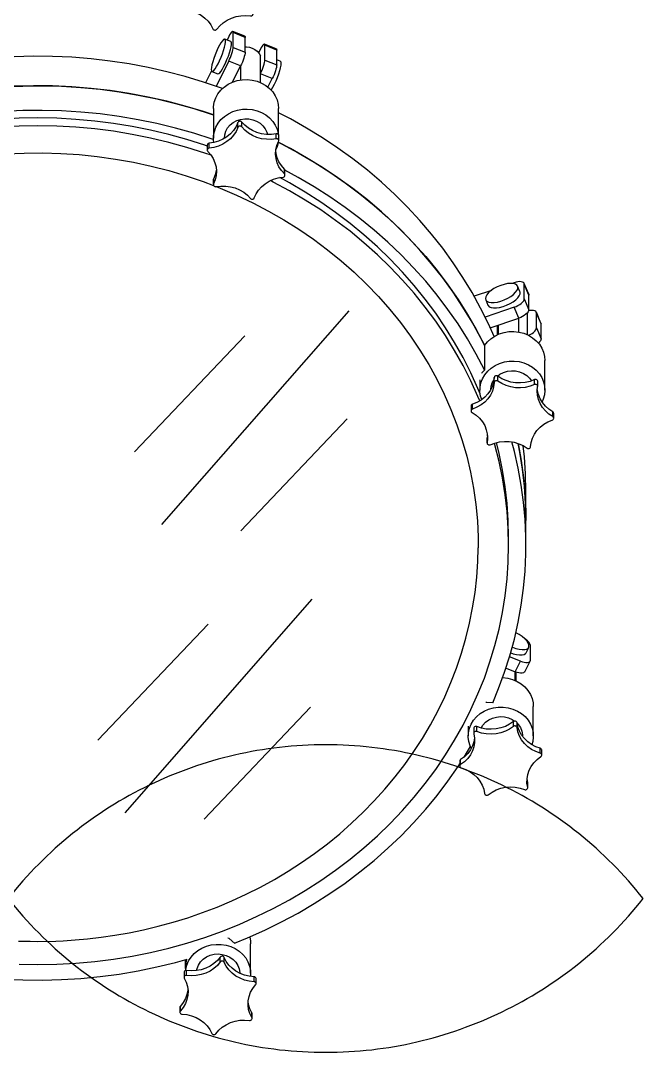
# Model space of a CAD drawing. Extents: x 1175813 to 1223918, y -298815 to -264839.
# Drawn here: x 1209312 to 1209671, y -281022 to -280427 of the extents above; entities that cross this region are included whole.
import ezdxf

# ---------------------------------------------------------------- set-up
doc = ezdxf.new("R2010")
doc.units = 0
doc.linetypes.add('GEN7', pattern=[13.75, 9.75, -1.5, 1, -1.5])
for name, color, linetype in [('7', 4, 'GEN7'), ('图层1', 1, 'Continuous'), ('图层4', 3, 'Continuous')]:
    doc.layers.add(name, color=color, linetype=linetype)

# ---------------------------------------------------------------- blocks, each defined once
blk = doc.blocks.new('#HGCAD~PID~SB~008')
at = {"color": 7}
for centre, start, end in [((3.269, 0.019), 38.3244, 141.6756), ((3.269, 5.188), 218.3244, 321.6756)]:
    blk.add_arc(centre, 4.167, start, end, dxfattribs=at)
blk = doc.blocks.new('400俯视图')
at = {"color": 7, "linetype": 'Continuous'}
for p, q in [((131.68, 237.22), (126.21, 239.41)), ((126.4, 232.02), (126.4, 238.83)), ((131.87, 236.64), (126.4, 238.83)), ((125.27, 234.73), (122.54, 235.82)), ((124.35, 237.04), (123.53, 235.42)), ((131.87, 229.83), (131.87, 236.64)), ((146.27, 231.37), (140.8, 233.56)), ((126.4, 232.02), (131.87, 229.83)), ((138.94, 231.19), (138.1, 229.53)), ((140.99, 226.17), (140.99, 232.98)), ((146.46, 230.79), (140.99, 232.98)), ((146.46, 223.98), (146.46, 230.79)), ((124.35, 225.69), (118.49, 214.09)), ((129.82, 223.49), (124.35, 225.69)), ((138.9, 215.85), (138.9, 228.16)), ((140.99, 226.17), (146.46, 223.98)), ((148.07, 225.59), (146.46, 226.23)), ((116.37, 221.23), (113.6, 215.74)), ((116.58, 220.97), (119.32, 219.87)), ((126.01, 215.96), (129.82, 223.49)), ((129.78, 223.41), (129.78, 217)), ((138.94, 219.84), (138.9, 219.76)), ((144.41, 217.65), (138.94, 219.84)), ((142.43, 213.72), (144.41, 217.65)), ((117.33, 203.83), (117.33, 190.21)), ((147.33, 191.68), (147.33, 203.83)), ((128.53, 195.1), (128.53, 197.37)), ((130.3, 195.34), (130.3, 197.61)), ((146.21, 189.91), (146.21, 192.18)), ((147.42, 189.04), (147.42, 191.31)), ((114.39, 186.92), (114.39, 184.65)), ((115.29, 185.54), (115.29, 187.81)), ((122.33, 190.21), (122.33, 190.05)), ((117.32, 169.06), (117.32, 171.33)), ((150, 173.67), (150, 175.94)), ((150.26, 173.08), (150.26, 175.35)), ((117.24, 170.96), (117.24, 168.69)), ((245.43, 120), (237.49, 117.31)), ((255.9, 123.54), (254.88, 123.2)), ((258.58, 119.42), (257.52, 121.92)), ((262.63, 118.23), (260.5, 123.23)), ((260.57, 116.04), (260.57, 122.85)), ((262.7, 117.85), (260.57, 122.85)), ((242.8, 115.65), (243.86, 113.15)), ((260.57, 116.04), (262.7, 111.04)), ((262.63, 118.23), (262.7, 117.85)), ((262.7, 111.04), (262.7, 117.85)), ((255.9, 112.19), (242.56, 107.68)), ((258.03, 107.19), (255.9, 112.19)), ((262.13, 99.49), (262.13, 109.76)), ((268.3, 104.9), (266.17, 109.9)), ((266.25, 102.71), (266.25, 109.52)), ((268.38, 104.52), (266.25, 109.52)), ((244.89, 102.75), (258.03, 107.19)), ((257.93, 107.16), (257.93, 100.8)), ((268.3, 104.9), (268.38, 104.52)), ((248.13, 103.84), (248.13, 99.49)), ((248.77, 99.78), (248.77, 104.06)), ((266.25, 102.71), (268.38, 97.71)), ((268.38, 97.71), (268.38, 104.52)), ((242.25, 94.53), (242.25, 83.18)), ((270.13, 74.05), (270.13, 87.67)), ((240.13, 78.73), (240.13, 74.05)), ((246.75, 77.51), (246.75, 79.78)), ((248.38, 78.15), (248.38, 80.42)), ((265.32, 76.57), (265.32, 78.84)), ((266.78, 75.78), (266.78, 78.05)), ((236.09, 66.66), (236.09, 64.39)), ((236.73, 65.22), (236.73, 67.49)), ((273.7, 61.77), (273.7, 64.04)), ((274.16, 61.02), (274.16, 63.29)), ((243.63, 53.13), (243.48, 52.04)), ((243.48, 52.04), (243.47, 51.9)), ((243.47, 51.9), (243.47, 49.63)), ((243.48, 49.77), (243.48, 52.04)), ((261.36, 13.83), (261.36, 27.45)), ((261.36, 2.48), (261.36, 13.83)), ((253.36, 2.48), (253.36, 6.11)), ((261.43, -47.05), (262.66, -44.61)), ((263.4, -50.5), (263.4, -43.7)), ((258.84, -50.95), (253.83, -48.94)), ((256.38, -55.82), (258.84, -50.95)), ((260.85, -55.81), (263.31, -50.93)), ((252.2, -54.15), (256.38, -55.82)), ((256.29, -55.79), (256.29, -59.79)), ((256.77, -60.01), (256.77, -55.97)), ((256.84, -56.7), (256.77, -56.27)), ((256.84, -60.04), (256.84, -56.7)), ((246.11, -70.07), (246.11, -70.22)), ((264.77, -85.45), (264.77, -71.83)), ((255.59, -81.05), (255.59, -78.78)), ((257.26, -81.62), (257.26, -79.35)), ((234.77, -80.94), (234.77, -85.45)), ((237.35, -81.98), (237.35, -84.24)), ((238.76, -83.43), (238.76, -81.16)), ((259.77, -85.61), (259.77, -85.45)), ((267.99, -93.42), (267.99, -91.15)), ((268.68, -94.27), (268.68, -92)), ((230.86, -97.06), (230.86, -99.33)), ((231.27, -98.61), (231.27, -96.34)), ((262.17, -106.9), (261.86, -105.09)), ((262.17, -109.17), (262.17, -106.9)), ((262.19, -107.09), (262.17, -106.9)), ((262.19, -109.36), (262.19, -107.09)), ((127.1, -180.97), (127.1, -181.12)), ((134.4, -194.86), (134.4, -181.24)), ((104.4, -192.64), (104.4, -188.61)), ((120.45, -189.66), (120.45, -187.39)), ((122.23, -189.83), (122.23, -187.56)), ((103.73, -194.45), (103.73, -196.72)), ((104.4, -192.57), (104.4, -193.61)), ((104.89, -195.84), (104.89, -193.57)), ((136.02, -198.75), (136.02, -196.48)), ((136.97, -199.64), (136.97, -197.37)), ((101.84, -210.52), (101.84, -212.79)), ((102.06, -212.23), (102.06, -209.96)), ((134.97, -215.3), (134.97, -213.03)), ((135.08, -215.71), (135.08, -213.44))]:
    blk.add_line(p, q, dxfattribs=at)
at = {"color": 7, "linetype": 'Continuous', "flags": 128}
for points in [[(126.4, 238.83), (126.36, 239.2), (126.24, 239.39), (126.05, 239.41), (125.8, 239.25), (125.49, 238.91), (125.13, 238.42), (124.75, 237.79), (124.35, 237.04)], [(122.82, 234.48), (122.82, 235.26), (122.67, 235.72), (122.36, 235.84), (121.93, 235.6), (121.39, 235.04), (120.76, 234.16), (120.08, 233.01), (119.37, 231.64), (118.67, 230.12), (118.01, 228.53), (117.43, 226.92), (116.94, 225.39), (116.58, 223.99), (116.35, 222.81), (116.28, 221.88), (116.36, 221.26), (116.59, 220.97), (116.96, 221.03), (117.45, 221.43), (118.04, 222.16), (118.7, 223.18), (119.4, 224.44), (120.11, 225.89), (120.79, 227.46), (121.41, 229.07), (121.95, 230.65), (122.38, 232.12), (122.67, 233.42), (122.82, 234.48)], [(119.32, 219.87), (119.32, 219.87), (119.69, 219.93), (120.18, 220.33), (120.77, 221.06), (121.43, 222.08), (122.13, 223.35), (122.84, 224.8), (123.52, 226.36), (124.15, 227.97), (124.69, 229.55), (125.12, 231.02), (125.41, 232.32), (125.56, 233.39)], [(125.56, 233.39), (125.56, 234.17), (125.4, 234.63), (125.27, 234.73)], [(131.68, 237.22), (131.71, 237.2), (131.83, 237), (131.87, 236.64)], [(140.99, 232.98), (140.95, 233.35), (140.83, 233.54), (140.64, 233.56), (140.39, 233.4), (140.08, 233.07), (139.72, 232.57), (139.34, 231.94), (138.94, 231.19)], [(124.35, 225.69), (124.75, 226.52), (125.13, 227.42), (125.49, 228.33), (125.8, 229.23), (126.05, 230.07), (126.24, 230.84), (126.36, 231.5), (126.4, 232.02)], [(131.87, 229.83), (131.83, 229.31), (131.71, 228.65), (131.52, 227.88), (131.27, 227.03), (130.96, 226.13), (130.6, 225.22), (130.22, 224.33), (129.82, 223.49)], [(131.87, 232.23), (132.5, 232.24), (133.88, 232.09), (135.2, 231.69), (136.4, 231.07), (137.45, 230.26), (138.29, 229.27), (138.9, 228.16)], [(146.27, 231.37), (146.31, 231.35), (146.42, 231.16), (146.46, 230.79)], [(121.45, 213.04), (120.99, 213.2), (112.69, 216.04), (104.28, 218.58), (95.75, 220.82), (87.13, 222.76), (78.44, 224.39), (69.67, 225.72), (60.86, 226.74), (52.01, 227.44), (43.13, 227.84), (34.24, 227.92), (25.36, 227.69), (16.49, 227.14), (7.66, 226.29), (-1.14, 225.12), (-9.87, 223.65), (-18.53, 221.87), (-27.1, 219.79), (-35.44, 217.45)], [(138.94, 219.84), (139.34, 220.68), (139.72, 221.57), (140.08, 222.48), (140.39, 223.38), (140.64, 224.23), (140.83, 225), (140.95, 225.65), (140.99, 226.17)], [(148.07, 225.59), (148.3, 225.3), (148.38, 224.68), (148.3, 223.75), (148.08, 222.56), (147.72, 221.17), (147.23, 219.64), (146.65, 218.03), (145.99, 216.43), (145.29, 214.92), (144.58, 213.55), (143.9, 212.4), (143.87, 212.37)], [(146.46, 223.98), (146.42, 223.46), (146.31, 222.8), (146.12, 222.04), (145.86, 221.19), (145.55, 220.29), (145.2, 219.38), (144.81, 218.48), (144.41, 217.65)], [(-31.69, 204.92), (-23.2, 207.16), (-14.58, 209.1), (-5.87, 210.75), (2.9, 212.08), (11.72, 213.1), (20.58, 213.81), (29.46, 214.21), (38.36, 214.3), (47.25, 214.07), (56.13, 213.53), (64.97, 212.68), (73.77, 211.52), (82.51, 210.04), (91.18, 208.27), (99.77, 206.18), (108.25, 203.8), (116.62, 201.12), (117.33, 200.88)], [(117.33, 200.88), (112.69, 202.42), (104.28, 204.96), (95.75, 207.2), (87.13, 209.14), (78.44, 210.77), (69.67, 212.1), (60.86, 213.12), (52.01, 213.82), (43.13, 214.22), (34.24, 214.3), (25.36, 214.07), (16.49, 213.53), (7.66, 212.67), (-1.14, 211.51), (-9.87, 210.03), (-18.53, 208.25), (-27.1, 206.17), (-31.69, 204.92)], [(117.33, 203.83), (117.36, 204.66), (117.68, 206.7), (118.35, 208.68), (119.35, 210.54), (120.66, 212.24), (122.25, 213.73), (124.08, 215), (126.11, 215.99), (128.28, 216.7), (130.55, 217.1), (132.87, 217.19), (135.17, 216.96), (137.4, 216.41), (139.51, 215.57), (141.45, 214.44), (143.17, 213.07), (144.64, 211.47), (145.81, 209.69), (146.66, 207.77), (147.17, 205.76), (147.33, 203.83)], [(117.35, 189.52), (116.62, 189.77), (108.25, 192.45), (99.77, 194.83), (91.18, 196.92), (82.51, 198.69), (73.77, 200.17), (64.97, 201.33), (56.13, 202.18), (47.25, 202.72), (38.36, 202.95), (29.46, 202.86), (20.58, 202.46), (11.72, 201.75), (2.9, 200.73), (-5.87, 199.4), (-14.58, 197.75), (-23.2, 195.81), (-31.73, 193.56), (-31.82, 193.53)], [(117.51, 188.15), (117.37, 189.18), (117.37, 191.23), (117.72, 193.25), (118.41, 195.2), (119.43, 197.04), (120.75, 198.71), (122.34, 200.18), (124.17, 201.43), (126.18, 202.4), (128.34, 203.1), (130.6, 203.49), (132.89, 203.57), (135.18, 203.34), (137.39, 202.79), (139.49, 201.96), (141.41, 200.85), (143.13, 199.49), (144.59, 197.91), (145.77, 196.15), (146.63, 194.25), (147.15, 192.26), (147.22, 191.85)], [(246.67, 98.71), (244.03, 104.61), (240.45, 111.85), (236.55, 118.97), (232.33, 125.94), (227.81, 132.76), (223, 139.42), (217.89, 145.9), (212.5, 152.19), (206.83, 158.29), (200.9, 164.19), (194.71, 169.87), (188.27, 175.34), (181.6, 180.57), (174.7, 185.56), (167.58, 190.3), (160.26, 194.79), (152.75, 199.02), (147.33, 201.85)], [(116.2, 182.27), (113.31, 183.27), (105.07, 185.88), (96.73, 188.2), (88.29, 190.21), (79.76, 191.92), (71.17, 193.33), (62.51, 194.42), (53.82, 195.2), (45.1, 195.67), (36.36, 195.83), (27.62, 195.67), (18.9, 195.2), (10.2, 194.42), (1.55, 193.33), (-7.05, 191.92), (-15.57, 190.21), (-24.02, 188.2), (-31.72, 186.07)], [(114.39, 186.53), (113.31, 186.9), (105.07, 189.51), (96.73, 191.83), (88.29, 193.84), (79.76, 195.55), (71.17, 196.96), (62.51, 198.05), (53.82, 198.84), (45.1, 199.31), (36.36, 199.46), (27.62, 199.31), (18.9, 198.84), (10.2, 198.05), (1.55, 196.96), (-7.05, 195.55), (-15.57, 193.84), (-24.02, 191.83), (-29.12, 190.45)], [(128.53, 197.37), (127.69, 195.5), (126.56, 193.77), (125.16, 192.2), (123.52, 190.83), (121.67, 189.68), (119.65, 188.78), (117.51, 188.15), (115.29, 187.81)], [(128.53, 195.1), (127.69, 193.23), (126.56, 191.5), (125.16, 189.93), (123.52, 188.56), (121.67, 187.41), (119.65, 186.51), (117.51, 185.88), (115.29, 185.54)], [(122.33, 190.21), (122.48, 191.76), (122.99, 193.39), (123.83, 194.91), (124.98, 196.26), (126.4, 197.39), (128.03, 198.26), (129.82, 198.84), (131.69, 199.1), (133.59, 199.05), (135.45, 198.68), (137.19, 198), (138.76, 197.04), (140.09, 195.83), (141.14, 194.42), (141.88, 192.86), (142.15, 191.88)], [(130.3, 197.61), (130.11, 197.79), (129.87, 197.92), (129.61, 197.98), (129.33, 197.97), (129.07, 197.9), (128.84, 197.77), (128.65, 197.59), (128.53, 197.37)], [(130.3, 195.34), (130.11, 195.52), (129.87, 195.65), (129.61, 195.71), (129.33, 195.7), (129.07, 195.63), (128.84, 195.5), (128.65, 195.32), (128.53, 195.1)], [(146.21, 192.18), (143.98, 191.89), (141.73, 191.9), (139.5, 192.2), (137.34, 192.78), (135.3, 193.63), (133.42, 194.74), (131.74, 196.08), (130.3, 197.61)], [(146.21, 189.91), (143.98, 189.62), (141.73, 189.63), (139.5, 189.93), (137.34, 190.51), (135.3, 191.36), (133.42, 192.47), (131.74, 193.81), (130.3, 195.34)], [(147.42, 191.31), (147.41, 191.42), (147.34, 191.66), (147.2, 191.87), (147, 192.03), (146.75, 192.15), (146.48, 192.2), (146.21, 192.18)], [(115.29, 187.81), (115.03, 187.75), (114.79, 187.63), (114.59, 187.45), (114.46, 187.24), (114.4, 187), (114.39, 186.92)], [(115.29, 185.54), (115.03, 185.48), (114.79, 185.36), (114.59, 185.18), (114.46, 184.97), (114.4, 184.73), (114.41, 184.49), (114.5, 184.25), (114.65, 184.05)], [(150, 173.67), (148.61, 175.25), (147.49, 177), (146.67, 178.86), (146.16, 180.82), (145.96, 182.82), (146.1, 184.82), (146.56, 186.79), (147.33, 188.67)], [(147.18, 188.31), (147.15, 188.18), (146.63, 186.19), (146.12, 184.96)], [(147.33, 188.67), (147.41, 188.91), (147.41, 189.15), (147.34, 189.39), (147.2, 189.6), (147, 189.76), (146.75, 189.88), (146.48, 189.93), (146.21, 189.91)], [(147.16, 188.31), (148.73, 187.52), (156.35, 183.42), (163.78, 179.06), (171.01, 174.45), (178.03, 169.58), (184.83, 164.47), (191.4, 159.12), (197.72, 153.54), (203.79, 147.75), (209.6, 141.75), (215.14, 135.55), (220.4, 129.15), (225.38, 122.58), (230.05, 115.84), (234.43, 108.94), (238.49, 101.88), (242.24, 94.7), (242.29, 94.59)], [(242.29, 94.59), (240.45, 98.23), (236.55, 105.35), (232.33, 112.32), (227.81, 119.14), (223, 125.8), (217.89, 132.28), (212.5, 138.57), (206.83, 144.67), (200.9, 150.57), (194.71, 156.25), (188.27, 161.72), (181.6, 166.95), (174.7, 171.94), (167.58, 176.68), (160.26, 181.17), (152.75, 185.4), (147.16, 188.31)], [(-47.71, 167.12), (-43.76, 168.67), (-35.93, 171.5), (-27.98, 174.03), (-19.91, 176.27), (-11.75, 178.2), (-3.5, 179.83), (4.81, 181.16), (13.18, 182.17), (21.59, 182.88), (30.02, 183.27), (38.47, 183.35), (46.91, 183.11), (55.34, 182.56), (63.73, 181.7), (72.07, 180.54), (80.35, 179.06), (88.56, 177.27), (96.67, 175.19), (104.68, 172.8), (112.58, 170.12), (117.31, 168.35)], [(114.65, 184.05), (116.04, 182.47), (117.16, 180.73), (117.99, 178.86), (118.5, 176.91), (118.69, 174.91), (118.56, 172.91), (118.1, 170.94), (117.32, 169.06)], [(150, 175.94), (148.61, 177.52), (147.49, 179.27), (146.67, 181.13), (146.16, 183.09), (146.02, 184.12)], [(117.32, 171.33), (117.25, 171.09), (117.24, 170.96)], [(118.64, 175.87), (118.56, 175.18), (118.1, 173.21), (117.32, 171.33)], [(136.12, 162.63), (136.96, 164.49), (138.1, 166.23), (139.5, 167.8), (141.14, 169.17), (142.99, 170.32), (145.01, 171.22), (147.14, 171.84), (149.36, 172.19)], [(240.26, 72.27), (239.26, 74.68), (235.99, 81.9), (232.41, 89), (228.5, 95.97), (224.29, 102.79), (219.76, 109.45), (214.95, 115.95), (209.84, 122.27), (204.45, 128.4), (198.78, 134.33), (192.86, 140.05), (186.68, 145.56), (180.26, 150.84), (173.6, 155.88), (166.72, 160.68), (159.63, 165.24), (152.34, 169.53), (147.86, 171.99)], [(149.36, 172.19), (149.63, 172.25), (149.87, 172.37), (150.06, 172.54), (150.2, 172.76), (150.26, 173), (150.25, 173.24), (150.16, 173.47), (150, 173.67)], [(150.26, 175.35), (150.25, 175.51), (150.16, 175.74), (150, 175.94)], [(242.25, 83.33), (242.24, 83.35), (238.49, 90.54), (234.43, 97.59), (230.05, 104.49), (225.38, 111.23), (220.4, 117.8), (215.14, 124.2), (209.6, 130.4), (203.79, 136.4), (197.72, 142.19), (191.4, 147.77), (184.83, 153.12), (178.03, 158.23), (171.01, 163.1), (163.78, 167.71), (156.35, 172.07), (150.26, 175.37)], [(117.32, 169.06), (117.25, 168.82), (117.24, 168.58), (117.32, 168.34), (117.46, 168.13), (117.66, 167.96), (117.91, 167.85), (118.17, 167.8), (118.45, 167.82)], [(118.45, 167.82), (120.68, 168.1), (122.93, 168.09), (125.16, 167.8), (127.31, 167.22), (129.35, 166.36), (131.23, 165.26), (132.91, 163.92), (134.36, 162.38)], [(118.6, 167.85), (120.34, 167.15), (127.95, 163.9), (135.41, 160.36), (142.69, 156.55), (149.8, 152.48), (156.7, 148.15), (163.4, 143.56), (169.87, 138.73), (176.12, 133.66), (182.12, 128.37), (187.87, 122.86), (193.36, 117.14), (198.58, 111.22), (203.52, 105.11), (208.16, 98.83), (212.51, 92.38), (216.56, 85.77), (220.29, 79.02), (223.7, 72.13), (226.79, 65.13), (229.55, 58.02), (231.98, 50.81), (234.06, 43.52), (235.81, 36.15), (237.21, 28.73), (238.26, 21.26), (238.96, 13.76), (239.31, 6.24), (239.35, 1.36)], [(240.09, 69.06), (239.26, 71.04), (235.99, 78.27), (232.41, 85.37), (228.5, 92.34), (224.29, 99.16), (219.76, 105.82), (214.95, 112.32), (209.84, 118.63), (204.45, 124.76), (198.78, 130.7), (192.86, 136.42), (186.68, 141.93), (180.26, 147.21), (173.6, 152.25), (166.72, 157.05), (159.63, 161.6), (152.34, 165.9), (144.86, 169.93), (143.54, 170.6)], [(134.36, 162.38), (134.55, 162.2), (134.79, 162.08), (135.05, 162.02), (135.33, 162.02), (135.59, 162.09), (135.82, 162.23), (136, 162.41), (136.12, 162.63)], [(260.57, 122.85), (260.48, 123.26), (260.22, 123.6), (259.78, 123.84), (259.2, 123.99), (258.49, 124.03), (257.69, 123.97), (256.81, 123.8), (255.9, 123.54)], [(257.6, 120.92), (257.59, 121.7), (257.23, 122.35), (256.55, 122.83), (255.57, 123.12), (254.33, 123.21), (252.9, 123.09), (251.34, 122.77), (249.72, 122.26), (248.13, 121.59), (246.63, 120.79), (245.29, 119.89), (244.18, 118.95), (243.36, 117.99), (242.85, 117.07), (242.68, 116.24), (242.86, 115.52), (243.38, 114.95), (244.22, 114.56), (245.34, 114.37), (246.68, 114.39), (248.19, 114.61), (249.78, 115.03), (251.4, 115.62), (252.96, 116.36), (254.38, 117.21), (255.61, 118.14), (256.58, 119.1), (257.26, 120.04), (257.6, 120.92)], [(258.66, 118.42), (258.65, 119.2), (258.58, 119.42)], [(243.86, 113.15), (243.92, 113.02), (244.45, 112.45), (245.29, 112.07), (246.4, 111.88), (247.75, 111.89), (249.25, 112.11), (250.85, 112.53), (252.46, 113.12), (254.02, 113.86), (255.45, 114.71), (256.67, 115.64), (257.65, 116.6), (258.32, 117.54), (258.66, 118.42)], [(255.9, 112.19), (256.81, 112.54), (257.69, 112.97), (258.49, 113.45), (259.2, 113.97), (259.78, 114.51), (260.22, 115.05), (260.48, 115.57), (260.57, 116.04)], [(262.7, 111.04), (262.61, 110.57), (262.34, 110.05), (261.91, 109.51), (261.33, 108.97), (260.62, 108.45), (259.81, 107.97), (258.94, 107.54), (258.03, 107.19)], [(266.25, 109.52), (266.16, 109.93), (265.89, 110.27), (265.46, 110.52), (264.88, 110.66), (264.17, 110.71), (263.36, 110.64), (262.58, 110.5)], [(242.25, 94.53), (243.59, 96.21), (245.2, 97.69), (247.05, 98.93), (249.09, 99.91), (251.27, 100.59), (253.55, 100.96), (255.86, 101.02), (258.16, 100.76), (260.38, 100.19), (262.48, 99.32), (264.4, 98.18), (266.11, 96.78), (267.55, 95.16), (268.69, 93.37), (269.52, 91.45), (270, 89.43), (270.13, 87.67)], [(262.6, 99.26), (263.36, 99.64), (264.17, 100.12), (264.88, 100.64), (265.46, 101.18), (265.89, 101.72), (266.16, 102.24), (266.25, 102.71)], [(268.38, 97.71), (268.29, 97.24), (268.02, 96.72), (267.59, 96.19), (267.1, 95.72)], [(240.96, 69.65), (240.46, 71.25), (240.15, 73.28), (240.19, 75.32), (240.59, 77.34), (241.32, 79.28), (242.38, 81.09), (243.73, 82.75), (245.36, 84.19), (247.21, 85.4), (249.24, 86.35), (251.42, 87), (253.68, 87.36), (255.98, 87.4), (258.25, 87.12), (260.46, 86.55), (262.53, 85.67), (264.44, 84.53), (266.12, 83.14), (267.55, 81.54), (268.69, 79.76), (269.51, 77.85), (269.99, 75.85), (270.12, 73.81), (269.91, 71.77), (269.34, 69.79), (268.79, 68.55)], [(242.25, 83.18), (241.01, 81.95), (240.84, 81.71)], [(248.24, 80.51), (249.39, 81.35), (251.04, 82.19), (252.85, 82.73), (254.73, 82.96), (256.63, 82.86), (258.47, 82.45), (260.19, 81.73), (261.73, 80.74), (263.04, 79.5), (263.93, 78.28)], [(246.75, 79.78), (246.48, 77.78), (245.88, 75.85), (244.99, 74.01), (243.8, 72.3), (242.35, 70.77), (240.66, 69.44), (238.78, 68.34), (236.73, 67.49)], [(246.75, 77.51), (246.48, 75.51), (245.88, 73.58), (244.99, 71.74), (243.8, 70.03), (242.35, 68.5), (240.66, 67.17), (238.78, 66.07), (236.73, 65.22)], [(245.13, 74.26), (245.32, 75.81), (245.87, 77.43), (246.65, 78.78)], [(248.38, 80.42), (248.14, 80.55), (247.88, 80.62), (247.6, 80.62), (247.34, 80.55), (247.1, 80.42), (246.92, 80.24), (246.8, 80.02), (246.75, 79.78)], [(248.38, 78.15), (248.14, 78.28), (247.88, 78.35), (247.6, 78.35), (247.34, 78.28), (247.1, 78.15), (246.92, 77.97), (246.8, 77.75), (246.75, 77.51)], [(265.32, 78.84), (263.25, 78.05), (261.08, 77.54), (258.84, 77.32), (256.59, 77.38), (254.37, 77.73), (252.23, 78.37), (250.22, 79.27), (248.38, 80.42)], [(265.32, 76.57), (263.25, 75.78), (261.08, 75.27), (258.84, 75.05), (256.59, 75.11), (254.37, 75.46), (252.23, 76.1), (250.22, 77), (248.38, 78.15)], [(266.78, 78.05), (266.78, 78.15), (266.71, 78.39), (266.57, 78.6), (266.37, 78.77), (266.13, 78.89), (265.86, 78.94), (265.58, 78.92), (265.32, 78.84)], [(266.77, 75.64), (266.78, 75.88), (266.71, 76.12), (266.57, 76.33), (266.37, 76.5), (266.13, 76.62), (265.86, 76.67), (265.58, 76.65), (265.32, 76.57)], [(273.7, 61.77), (271.9, 62.97), (270.32, 64.4), (268.98, 66.01), (267.91, 67.78), (267.15, 69.67), (266.7, 71.63), (266.57, 73.64), (266.77, 75.64)], [(273.7, 64.04), (271.9, 65.24), (270.32, 66.67), (268.98, 68.28), (267.91, 70.05), (267.15, 71.94), (266.7, 73.9), (266.62, 74.55)], [(236.73, 67.49), (236.49, 67.37), (236.3, 67.2), (236.16, 66.99), (236.09, 66.75), (236.09, 66.66)], [(236.73, 65.22), (236.49, 65.1), (236.3, 64.93), (236.16, 64.72), (236.09, 64.48), (236.1, 64.24), (236.19, 64), (236.34, 63.8), (236.55, 63.64)], [(236.55, 63.64), (238.35, 62.43), (239.94, 61.01), (241.27, 59.4), (242.34, 57.63), (243.1, 55.74), (243.55, 53.77), (243.68, 51.77), (243.48, 49.77)], [(274.16, 63.29), (274.15, 63.44), (274.07, 63.67), (273.91, 63.88), (273.7, 64.04)], [(263.51, 47.9), (263.78, 49.89), (264.37, 51.83), (265.27, 53.67), (266.45, 55.37), (267.91, 56.91), (269.59, 58.24), (271.48, 59.34), (273.52, 60.19)], [(273.52, 60.19), (273.76, 60.3), (273.96, 60.47), (274.09, 60.69), (274.16, 60.93), (274.15, 61.17), (274.07, 61.4), (273.91, 61.61), (273.7, 61.77)], [(27.62, -190.71), (36.36, -190.87), (45.1, -190.71), (53.82, -190.24), (62.51, -189.46), (71.17, -188.36), (79.76, -186.96), (88.29, -185.25), (96.73, -183.23), (105.07, -180.92), (113.31, -178.3), (121.41, -175.39), (129.38, -172.2), (137.2, -168.72), (144.86, -164.96), (152.34, -160.93), (159.63, -156.64), (166.72, -152.09), (173.6, -147.29), (180.26, -142.24), (186.68, -136.96), (192.86, -131.46), (198.78, -125.73), (204.45, -119.8), (209.84, -113.67), (214.95, -107.35), (219.76, -100.86), (224.29, -94.19), (228.5, -87.37), (232.41, -80.41), (235.99, -73.3), (239.26, -66.08), (242.19, -58.75), (244.79, -51.31), (247.05, -43.79), (248.97, -36.19), (250.55, -28.53), (251.78, -20.82), (252.65, -13.08), (253.18, -5.3), (253.36, 2.48), (253.18, 10.27), (252.65, 18.04), (251.78, 25.79), (250.55, 33.5), (248.97, 41.16), (247.05, 48.75), (246.82, 49.57)], [(243.48, 49.77), (243.48, 49.52), (243.54, 49.29), (243.68, 49.08), (243.88, 48.91), (244.12, 48.79), (244.39, 48.74), (244.67, 48.75), (244.93, 48.83)], [(244.93, 48.83), (247, 49.62), (249.18, 50.13), (251.41, 50.36), (253.67, 50.3), (255.88, 49.94), (258.02, 49.31), (260.03, 48.4), (261.87, 47.25)], [(246.04, -70.23), (248.77, -63.64), (251.54, -56.1), (253.97, -48.48), (256.06, -40.77), (257.81, -33), (259.21, -25.17), (260.26, -17.3), (260.96, -9.4), (261.31, -1.48), (261.31, 6.45), (260.96, 14.37), (260.26, 22.27), (259.21, 30.14), (257.81, 37.97), (256.06, 45.74), (254.91, 50.14)], [(253.36, 6.11), (253.18, 13.9), (252.65, 21.67), (251.78, 29.42), (250.55, 37.13), (248.97, 44.79), (247.74, 49.83)], [(257.79, 49.39), (257.81, 49.32), (259.21, 41.49), (260.26, 33.62), (260.96, 25.72), (261.31, 17.79), (261.36, 13.83)], [(261.36, 13.83), (261.18, 21.75), (260.66, 29.65), (259.78, 37.54), (258.55, 45.38), (257.79, 49.39)], [(261.36, 27.45), (261.18, 35.37), (260.66, 43.27), (260.13, 48.35)], [(261.87, 47.25), (262.11, 47.12), (262.37, 47.06), (262.65, 47.06), (262.91, 47.13), (263.15, 47.26), (263.33, 47.44), (263.46, 47.66), (263.51, 47.9)], [(27.32, -179.98), (32.78, -180.13), (36.36, -180.16)], [(36.36, -180.16), (44.65, -180.01), (47.99, -179.86), (53.54, -179.5), (59.28, -178.99), (65.43, -178.28), (71.83, -177.35), (78.4, -176.2), (85.1, -174.82), (91.86, -173.2), (98.67, -171.34), (105.49, -169.24), (112.29, -166.9), (119.06, -164.32), (125.77, -161.49), (132.41, -158.43), (138.95, -155.12), (145.39, -151.58), (151.7, -147.82), (157.88, -143.82), (163.91, -139.6), (169.81, -135.15), (175.5, -130.51), (181.01, -125.66), (186.33, -120.62), (191.44, -115.38), (196.34, -109.95), (201.01, -104.35), (205.46, -98.57), (209.66, -92.64), (213.61, -86.55), (217.31, -80.31), (220.74, -73.94), (223.9, -67.43), (226.78, -60.82), (229.36, -54.12), (231.67, -47.32), (233.68, -40.43), (235.39, -33.46), (236.8, -26.42), (237.91, -19.33), (238.7, -12.18), (239.19, -5), (239.33, 1.33)], [(262.77, -44.29), (262.76, -43.5), (262.42, -42.6), (261.75, -41.62), (260.79, -40.61), (259.58, -39.62), (258.19, -38.7), (256.74, -37.92)], [(263.4, -43.7), (263.32, -43.22), (263.06, -42.69), (262.64, -42.13), (262.07, -41.55), (261.38, -41), (260.73, -40.55)], [(254.36, -47.11), (255.49, -47.51), (257.01, -47.91), (258.4, -48.09), (259.6, -48.06), (260.55, -47.82), (261.21, -47.37), (261.43, -47.05)], [(255.1, -44.47), (255.15, -44.49), (256.73, -45.07), (258.24, -45.47), (259.63, -45.66), (260.83, -45.63), (261.78, -45.38), (262.44, -44.93), (262.77, -44.29)], [(258.84, -50.95), (259.73, -51.26), (260.59, -51.47), (261.38, -51.58), (262.07, -51.57), (262.64, -51.46), (263.06, -51.23), (263.32, -50.91), (263.4, -50.5)], [(260.85, -55.81), (260.6, -56.11), (260.17, -56.33), (259.61, -56.45), (258.92, -56.46), (258.13, -56.35), (257.27, -56.14), (256.38, -55.82)], [(250.7, -58.49), (250.7, -58.49), (252.99, -58.78), (255.21, -59.38), (257.3, -60.27), (259.2, -61.44), (260.89, -62.86), (262.3, -64.49), (263.42, -66.29), (264.22, -68.23), (264.67, -70.25), (264.77, -71.83)], [(246.11, -70.22), (243.37, -69.97), (242.92, -70.04)], [(235.31, -81.92), (236.08, -79.99), (237.18, -78.19), (238.57, -76.57), (240.22, -75.15), (242.1, -73.97), (244.16, -73.06), (246.34, -72.44), (248.61, -72.13), (250.91, -72.12), (253.18, -72.44), (255.37, -73.05), (257.43, -73.96), (259.31, -75.13), (260.96, -76.55), (262.36, -78.18), (263.46, -79.98), (264.23, -81.9), (264.67, -83.91), (264.76, -85.95), (264.5, -87.99), (264.08, -89.47)], [(255.59, -78.78), (253.82, -80.02), (251.87, -81.02), (249.77, -81.75), (247.58, -82.21), (245.33, -82.38), (243.09, -82.26), (240.88, -81.85), (238.76, -81.16)], [(240.65, -81.79), (241.54, -80.4), (242.76, -79.1), (244.23, -78.03), (245.91, -77.23), (247.72, -76.73), (249.61, -76.54), (251.51, -76.68), (253.34, -77.13), (255.04, -77.88), (256.11, -78.56)], [(257.26, -79.35), (257.2, -79.12), (257.06, -78.9), (256.87, -78.73), (256.63, -78.61), (256.36, -78.56), (256.08, -78.57), (255.82, -78.65), (255.59, -78.78)], [(257.26, -81.62), (257.2, -81.39), (257.06, -81.17), (256.87, -81), (256.63, -80.88), (256.36, -80.83), (256.08, -80.84), (255.82, -80.92), (255.59, -81.05)], [(267.99, -91.15), (265.9, -90.4), (263.95, -89.39), (262.19, -88.14), (260.65, -86.68), (259.36, -85.03), (258.36, -83.24), (257.65, -81.33), (257.26, -79.35)], [(257.29, -79.58), (257.82, -80.17), (258.8, -81.62), (259.45, -83.21), (259.75, -84.89), (259.77, -85.45)], [(237.38, -84.43), (237.69, -86.42), (237.69, -88.43), (237.35, -90.41), (236.7, -92.33), (235.74, -94.15), (234.5, -95.83), (233, -97.32), (231.27, -98.61)], [(236.19, -91.12), (235.66, -89.98), (235.05, -88), (234.78, -85.97), (234.87, -83.93), (235.31, -81.92)], [(238.76, -81.16), (238.5, -81.09), (238.23, -81.09), (237.96, -81.16), (237.72, -81.28), (237.54, -81.46), (237.41, -81.68), (237.36, -81.92), (237.35, -81.98)], [(238.76, -83.43), (238.5, -83.36), (238.23, -83.36), (237.96, -83.43), (237.72, -83.55), (237.54, -83.73), (237.41, -83.95), (237.36, -84.19), (237.38, -84.43)], [(255.59, -81.05), (253.82, -82.29), (251.87, -83.29), (249.77, -84.02), (247.58, -84.48), (245.33, -84.65), (243.09, -84.53), (240.88, -84.12), (238.76, -83.43)], [(267.99, -93.42), (265.9, -92.67), (263.95, -91.66), (262.19, -90.41), (260.65, -88.95), (259.36, -87.3), (258.36, -85.51), (257.65, -83.6), (257.26, -81.62)], [(237.68, -86.24), (237.35, -88.14), (236.7, -90.06), (235.74, -91.88), (234.5, -93.56), (233, -95.05), (231.27, -96.34)], [(232.86, -95.17), (234.43, -92.62), (235.8, -90.32)], [(262.17, -109.17), (261.85, -107.18), (261.86, -105.17), (262.19, -103.19), (262.84, -101.27), (263.8, -99.45), (265.04, -97.78), (266.54, -96.28), (268.27, -94.99)], [(268.68, -92), (268.67, -91.86), (268.59, -91.62), (268.44, -91.42), (268.24, -91.26), (267.99, -91.15)], [(268.27, -94.99), (268.47, -94.82), (268.61, -94.61), (268.68, -94.37), (268.67, -94.13), (268.59, -93.89), (268.44, -93.69), (268.24, -93.53), (267.99, -93.42)], [(126.93, -181.03), (132.98, -178.57), (140.94, -175.02), (148.73, -171.2), (156.35, -167.11), (163.78, -162.75), (171.01, -158.13), (178.03, -153.26), (184.83, -148.15), (191.4, -142.8), (197.72, -137.23), (203.79, -131.44), (209.6, -125.43), (215.14, -119.23), (220.4, -112.84), (225.38, -106.27), (230.05, -99.52), (230.86, -98.3)], [(231.27, -96.34), (231.08, -96.51), (230.94, -96.72), (230.87, -96.96), (230.86, -97.06)], [(231.27, -98.61), (231.08, -98.78), (230.94, -98.99), (230.87, -99.23), (230.87, -99.47), (230.95, -99.71), (231.1, -99.91), (231.31, -100.08), (231.55, -100.18)], [(231.55, -100.18), (233.64, -100.93), (235.59, -101.94), (237.35, -103.19), (238.89, -104.65), (240.18, -106.3), (241.19, -108.1), (241.89, -110), (242.28, -111.98)], [(243.95, -112.55), (245.72, -111.31), (247.68, -110.31), (249.77, -109.58), (251.97, -109.12), (254.21, -108.95), (256.46, -109.07), (258.66, -109.48), (260.78, -110.17)], [(260.78, -110.17), (261.04, -110.24), (261.32, -110.24), (261.58, -110.18), (261.82, -110.05), (262.01, -109.87), (262.13, -109.65), (262.19, -109.41), (262.17, -109.17)], [(242.28, -111.98), (242.35, -112.22), (242.48, -112.43), (242.68, -112.6), (242.92, -112.72), (243.19, -112.78), (243.46, -112.77), (243.72, -112.69), (243.95, -112.55)], [(127.1, -181.12), (124.46, -178.89), (123.97, -178.61)], [(133.99, -178.14), (134.32, -179.84), (134.4, -181.24)], [(-45.19, -184.36), (-40.16, -186.05), (-31.73, -188.59), (-23.2, -190.84), (-14.58, -192.79), (-5.87, -194.43), (2.9, -195.77), (11.72, -196.79), (20.58, -197.5), (29.46, -197.9), (38.36, -197.99), (47.25, -197.76), (56.13, -197.22), (64.97, -196.37), (73.77, -195.2), (82.51, -193.73), (91.18, -191.95), (99.77, -189.87), (105.1, -188.41)], [(104.47, -193.59), (104.54, -193.09), (105.01, -191.09), (105.83, -189.17), (106.97, -187.39), (108.39, -185.79), (110.07, -184.4), (111.98, -183.25)], [(111.98, -183.25), (114.05, -182.38), (116.26, -181.8), (118.53, -181.52), (120.83, -181.56), (123.09, -181.91), (125.27, -182.56), (127.31, -183.5), (129.16, -184.71), (130.78, -186.16), (132.14, -187.81), (133.2, -189.62), (133.94, -191.56), (134.33, -193.58), (134.38, -195.62), (134.31, -196.32)], [(104.8, -188.41), (104.45, -191.02), (104.4, -192.64)], [(120.45, -187.39), (119.1, -189), (117.5, -190.41), (115.69, -191.6), (113.7, -192.55), (111.59, -193.23), (109.38, -193.63), (107.13, -193.75), (104.89, -193.57)], [(120.45, -189.66), (119.1, -191.27), (117.5, -192.68), (115.69, -193.87), (113.7, -194.82), (111.59, -195.5), (109.38, -195.9), (107.13, -196.02), (104.89, -195.84)], [(109.5, -193.62), (109.7, -192.7), (110.34, -191.1), (111.3, -189.64), (112.56, -188.37)], [(112.56, -188.37), (114.06, -187.33), (115.76, -186.57), (117.59, -186.1), (119.48, -185.95), (121.37, -186.13), (123.19, -186.62), (124.88, -187.41), (126.36, -188.47), (127.59, -189.75), (128.53, -191.23), (129.14, -192.83), (129.39, -194.51), (129.4, -194.86)], [(122.23, -187.56), (122.1, -187.34), (121.9, -187.17), (121.66, -187.04), (121.4, -186.99), (121.12, -186.99), (120.86, -187.07), (120.63, -187.2), (120.45, -187.39)], [(122.23, -189.83), (122.1, -189.61), (121.9, -189.44), (121.66, -189.31), (121.4, -189.26), (121.12, -189.26), (120.86, -189.34), (120.63, -189.47), (120.45, -189.66)], [(136.02, -196.48), (133.78, -196.24), (131.61, -195.71), (129.54, -194.91), (127.63, -193.85), (125.91, -192.56), (124.41, -191.05), (123.18, -189.38), (122.23, -187.56)], [(136.02, -198.75), (133.78, -198.51), (131.61, -197.98), (129.54, -197.18), (127.63, -196.12), (125.91, -194.83), (124.41, -193.32), (123.18, -191.65), (122.23, -189.83)], [(104.89, -193.57), (104.61, -193.56), (104.35, -193.63), (104.11, -193.75), (103.92, -193.93), (103.79, -194.14), (103.73, -194.38), (103.73, -194.45)], [(103.84, -197.13), (104.72, -198.97), (105.3, -200.91), (105.55, -202.91), (105.48, -204.91), (105.08, -206.89), (104.37, -208.79), (103.36, -210.58), (102.06, -212.23)], [(104.89, -195.84), (104.61, -195.83), (104.35, -195.9), (104.11, -196.02), (103.92, -196.2), (103.79, -196.41), (103.73, -196.65), (103.75, -196.9), (103.84, -197.13)], [(136.97, -197.37), (136.96, -197.24), (136.88, -197), (136.74, -196.8), (136.53, -196.63), (136.29, -196.52), (136.02, -196.48)], [(136.74, -200.2), (136.89, -199.99), (136.96, -199.76), (136.96, -199.51), (136.88, -199.27), (136.74, -199.07), (136.53, -198.9), (136.29, -198.79), (136.02, -198.75)], [(105.51, -202.33), (105.48, -202.64), (105.08, -204.62), (104.37, -206.52), (103.36, -208.32), (102.06, -209.96)], [(134.97, -215.3), (134.08, -213.46), (133.51, -211.51), (133.25, -209.52), (133.33, -207.51), (133.72, -205.54), (134.44, -203.64), (135.45, -201.84), (136.74, -200.2)], [(134.97, -213.03), (134.08, -211.19), (133.51, -209.25), (133.29, -207.82)], [(102.06, -209.96), (101.92, -210.17), (101.84, -210.4), (101.84, -210.52)], [(102.06, -212.23), (101.92, -212.44), (101.84, -212.67), (101.85, -212.92), (101.92, -213.15), (102.07, -213.36), (102.27, -213.53), (102.52, -213.64), (102.79, -213.68)], [(102.79, -213.68), (105.02, -213.92), (107.2, -214.45), (109.26, -215.25), (111.18, -216.31), (112.9, -217.6), (114.39, -219.1), (115.63, -220.78), (116.58, -222.6)], [(135.08, -213.44), (135.06, -213.26), (134.97, -213.03)], [(118.35, -222.77), (119.7, -221.16), (121.3, -219.75), (123.11, -218.56), (125.1, -217.61), (127.22, -216.93), (129.43, -216.52), (131.67, -216.41), (133.92, -216.59)], [(133.92, -216.59), (134.19, -216.59), (134.46, -216.53), (134.7, -216.41), (134.89, -216.23), (135.02, -216.02), (135.08, -215.78), (135.06, -215.53), (134.97, -215.3)], [(116.58, -222.6), (116.71, -222.82), (116.9, -222.99), (117.14, -223.11), (117.41, -223.17), (117.68, -223.16), (117.94, -223.09), (118.17, -222.95), (118.35, -222.77)]]:
    blk.add_lwpolyline(points, dxfattribs=at)
blk = doc.blocks.new('rbnn400')
at = {"layer": '图层4'}
for p, q in [((7553.43, 1067.83), (7639.76, 1166.37)), ((7540.91, 1101.43), (7591.67, 1154.8)), ((7589.89, 1064.96), (7638.87, 1116.55)), ((7536.51, 934.88), (7622.84, 1033.42)), ((7523.99, 968.49), (7574.75, 1021.86)), ((7572.97, 932.01), (7621.95, 983.61))]:
    blk.add_line(p, q, dxfattribs=at)
at = {"layer": '图层1'}
blk.add_blockref('400俯视图', (7459.97, 1055.81), dxfattribs=at)

msp = doc.modelspace()

# ---------------------------------------------------------------- block references
at = {"xscale": 1.25, "yscale": 1.25, "zscale": 1.25}
for p in [(1199951.97, -281473.3), (1199951.37, -282052.23)]:
    msp.add_blockref('rbnn400', p, dxfattribs=at)
at = {"layer": '7', "xscale": 56, "yscale": 56, "zscale": 56}
msp.add_blockref('#HGCAD~PID~SB~008', (1209304.55, -281078.76), dxfattribs=at)

doc.saveas('drawing.dxf')
